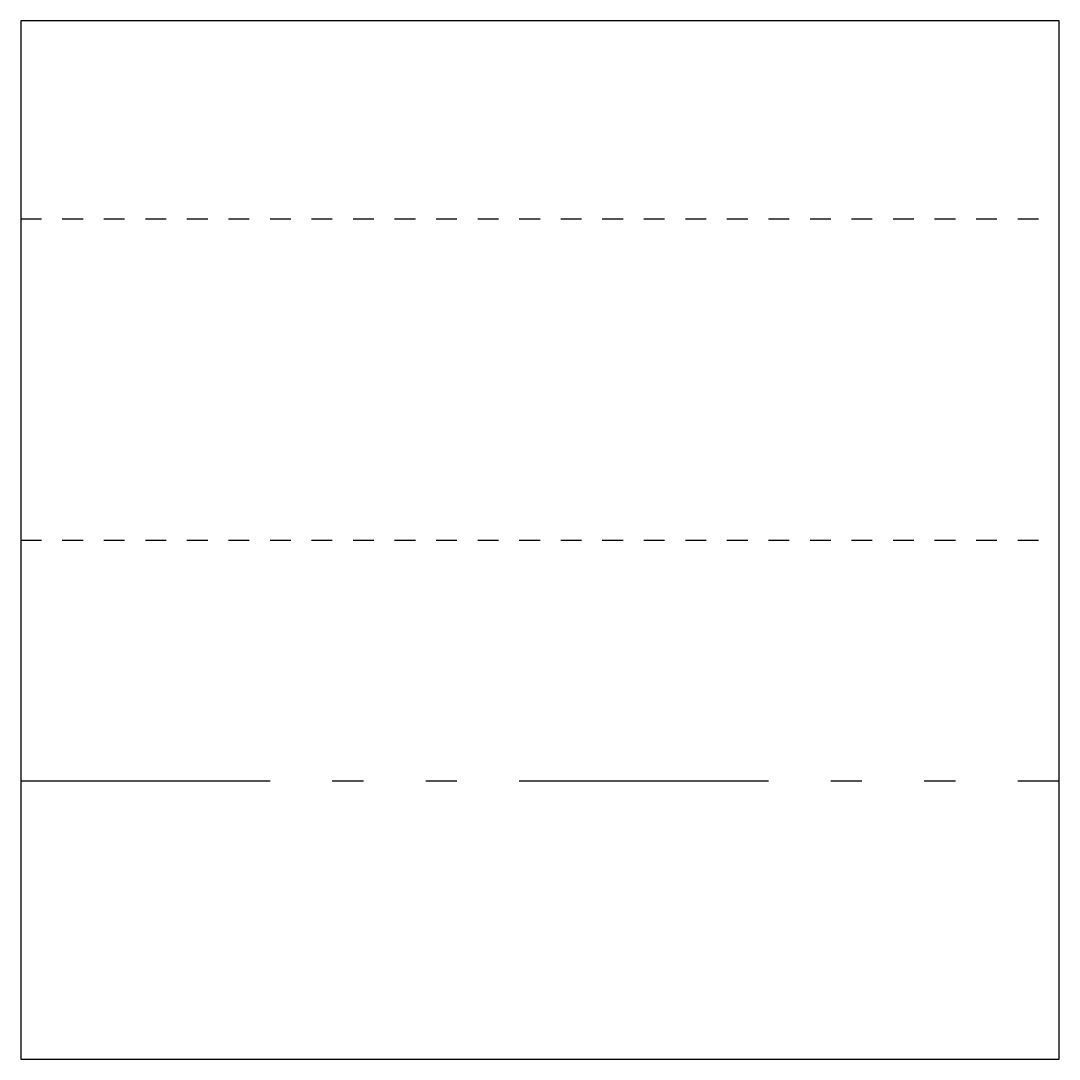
# Model space of a CAD drawing. Header units: millimetres. Extents: x 0 to 100, y 0 to 100.
import ezdxf

# ---------------------------------------------------------------- set-up
doc = ezdxf.new("R2010")
doc.units = ezdxf.units.MM
doc.linetypes.add('DASHDOTDOT', pattern=[48, 24, -6, 3, -6, 3, -6])
doc.linetypes.add('DOT', pattern=[4, 2, -2])
doc.layers.get('0').update_dxf_attribs({"color": 250, "linetype": 'CONTINUOUS'})
doc.layers.add('Bend', color=94, linetype='DOT')
doc.layers.add('MBend', color=94, linetype='DASHDOTDOT')

msp = doc.modelspace()

# ---------------------------------------------------------------- linework, layer by layer
msp.add_lwpolyline([(0, 0), (100, 0), (100, 100), (0, 100)], close=True)
at = {"layer": 'Bend'}
for p, q in [((0, 80.92), (100, 80.92)), ((0, 50), (100, 50))]:
    msp.add_line(p, q, dxfattribs=at)
at = {"layer": 'MBend'}
msp.add_line((0, 26.8), (100, 26.8), dxfattribs=at)

doc.saveas('drawing.dxf')
